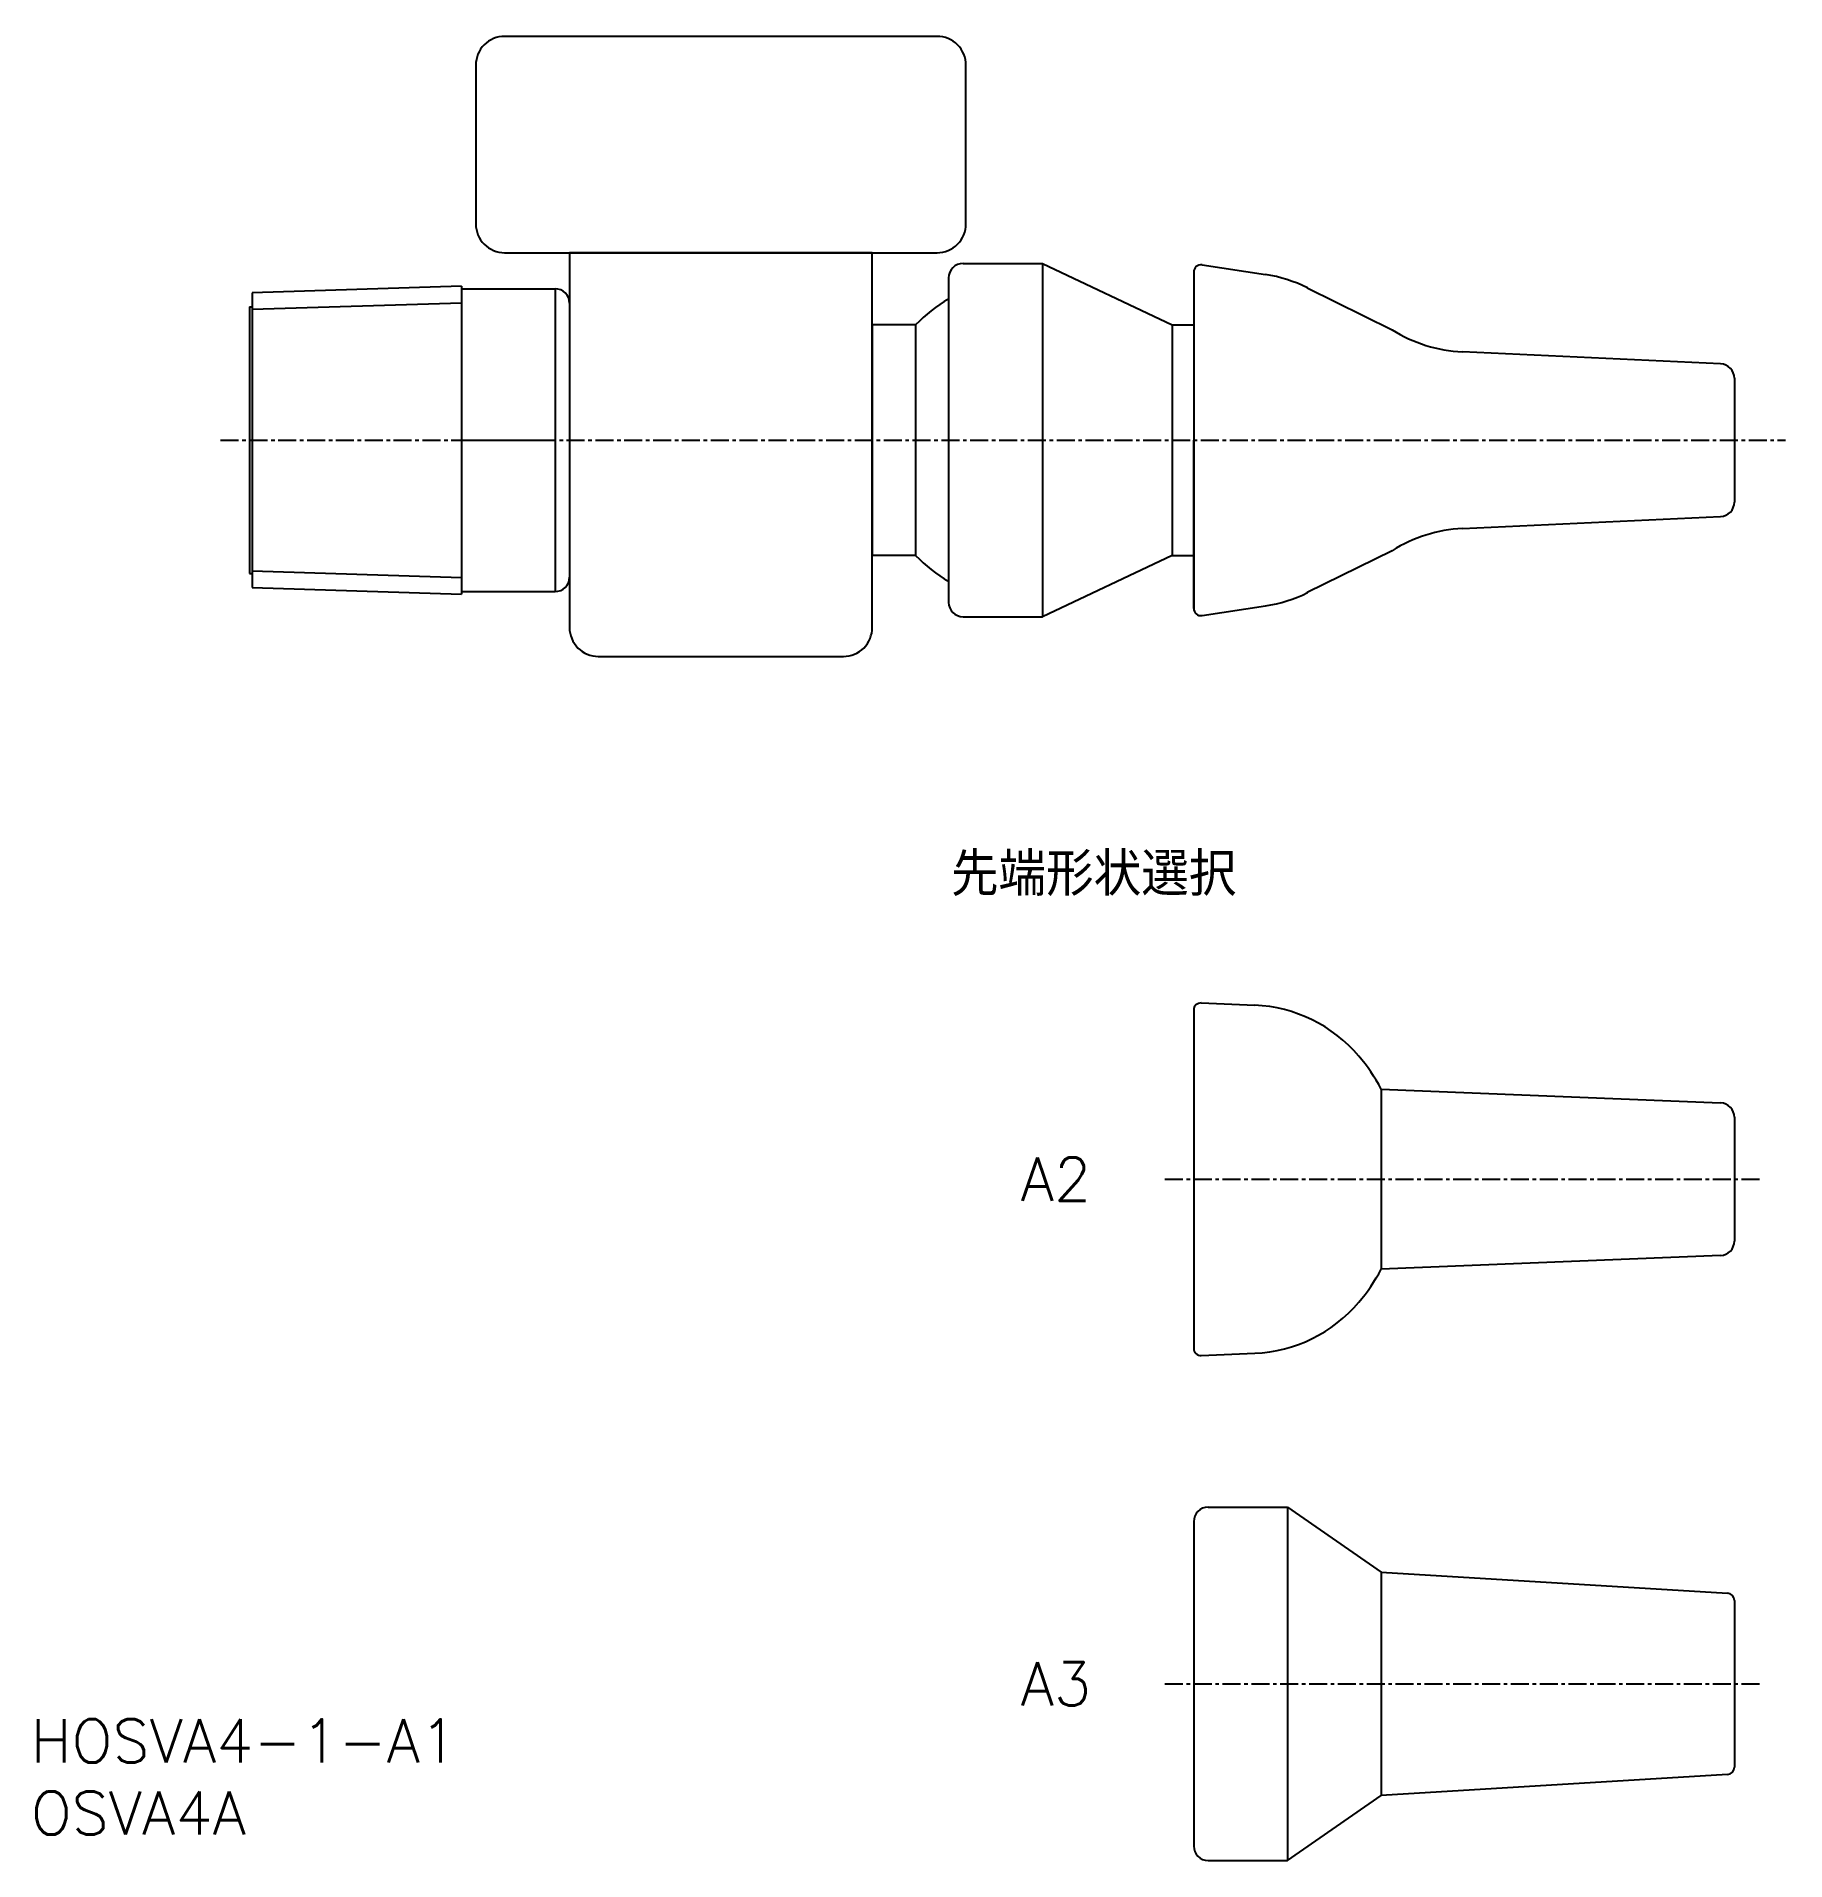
# Model space of a CAD drawing. Extents: x 77 to 198, y 35 to 161.
import ezdxf
from ezdxf.enums import TextEntityAlignment as Align

# ---------------------------------------------------------------- set-up
doc = ezdxf.new("R2010")
doc.units = 0
doc.linetypes.add('CENTER', pattern=[2, 1.25, -0.25, 0.25, -0.25])
doc.layers.get('0').update_dxf_attribs({"linetype": 'CONTINUOUS'})
doc.layers.add('CENTER', color=1, linetype='CENTER')
doc.styles.get("Standard").update_dxf_attribs({"font": 'txt.shx', "bigfont": 'extfont.shx'})

msp = doc.modelspace()

# ---------------------------------------------------------------- linework, layer by layer
at = {"color": 7, "linetype": 'CONTINUOUS'}
for p, q in [((140.03, 144.4), (140.03, 121.9)), ((141.03, 145.4), (146.53, 145.4)), ((146.53, 145.4), (155.53, 141.15)), ((146.53, 145.4), (146.53, 120.9)), ((157.03, 144.81), (157.03, 121.48)), ((157.61, 145.31), (162.01, 144.63)), ((106.23, 143.82), (91.73, 143.37)), ((91.73, 143.37), (91.73, 122.92)), ((106.23, 143.82), (106.23, 122.47)), ((106.23, 143.65), (112.73, 143.65)), ((106.23, 143.62), (106.23, 122.67)), ((106.23, 143.55), (106.23, 122.75)), ((112.73, 143.65), (112.73, 122.65)), ((140.03, 142.95), (140.03, 123.34)), ((164.91, 143.71), (170.8, 140.81)), ((91.53, 142.4), (91.73, 142.4)), ((91.53, 142.4), (91.53, 123.9)), ((113.73, 142.65), (113.73, 123.65)), ((137.73, 141.15), (134.73, 141.15)), ((134.73, 141.15), (134.73, 125.15)), ((137.73, 141.15), (137.73, 125.15)), ((155.53, 141.15), (157.03, 141.15)), ((155.53, 141.15), (155.53, 125.15)), ((193.58, 138.44), (175.67, 139.27)), ((194.53, 137.44), (194.53, 128.85)), ((106.23, 133.15), (112.73, 133.15)), ((157.03, 121.48), (157.03, 133.15)), ((175.67, 127.02), (193.58, 127.85)), ((170.8, 125.48), (164.91, 122.58)), ((137.73, 125.15), (134.73, 125.15)), ((155.53, 125.15), (146.53, 120.9)), ((155.53, 125.15), (157.03, 125.15)), ((91.53, 123.9), (91.73, 123.9)), ((91.73, 122.92), (106.23, 122.47)), ((106.23, 122.65), (112.73, 122.65)), ((157.61, 120.98), (162.01, 121.66)), ((141.03, 120.9), (146.53, 120.9)), ((157.03, 93.62), (157.03, 70.17)), ((157.55, 94.12), (161.27, 93.96)), ((157.03, 89.9), (157.03, 73.9)), ((170.03, 88.15), (193.58, 87.19)), ((170.03, 88.15), (170.03, 75.65)), ((170.03, 86.19), (170.03, 77.6)), ((194.53, 86.19), (194.53, 77.6)), ((193.58, 76.6), (170.03, 75.65)), ((157.55, 69.67), (161.27, 69.83)), ((158.03, 59.15), (163.53, 59.15)), ((163.53, 59.15), (170.03, 54.65)), ((163.53, 59.15), (163.53, 34.65)), ((157.03, 58.15), (157.03, 35.65)), ((157.03, 54.9), (157.03, 38.9)), ((170.03, 54.65), (194.06, 53.18)), ((170.03, 54.65), (170.03, 39.15)), ((194.53, 52.68), (194.53, 41.12)), ((194.06, 40.62), (170.03, 39.15)), ((163.53, 34.65), (170.03, 39.15)), ((158.03, 34.65), (163.53, 34.65))]:
    msp.add_line(p, q, dxfattribs=at)
at = {"color": 3, "linetype": 'CONTINUOUS'}
for p, q in [((106.23, 142.66), (91.73, 142.21)), ((91.73, 124.08), (106.23, 123.63))]:
    msp.add_line(p, q, dxfattribs=at)
at = {"color": 7, "linetype": 'CONTINUOUS'}
for points in [[(109.23, 146.15), (139.23, 146.15, 0.414214), (141.23, 148.15), (141.23, 159.15, 0.414214), (139.23, 161.15), (109.23, 161.15, 0.414214), (107.23, 159.15), (107.23, 148.15, 0.414214)], [(115.73, 118.15), (132.73, 118.15, 0.414214), (134.73, 120.15), (134.73, 146.15), (113.73, 146.15), (113.73, 120.15, 0.414214)]]:
    msp.add_lwpolyline(points, format="xyb", close=True, dxfattribs=at)
for centre, radius, start, end in [((141.03, 144.4), 1, 90, 180), ((157.53, 144.81), 0.5, 81.2538, 180), ((160.49, 134.75), 10, 63.7136, 81.2538), ((112.73, 142.65), 1, 0, 90), ((145.89, 133.15), 11.42, 120.8328, 135.5503), ((176.14, 149.26), 10, 237.7244, 267.337), ((193.53, 137.44), 1, 0, 87.337), ((193.53, 128.85), 1, 272.663, 0), ((176.14, 117.03), 10, 92.663, 122.2756), ((145.89, 133.15), 11.42, 224.4497, 239.1672), ((112.73, 123.65), 1, 270, 0), ((141.03, 121.9), 1, 180, 270), ((157.53, 121.48), 0.5, 180, 278.7462), ((160.49, 131.54), 10, 278.7462, 296.2864), ((157.53, 93.62), 0.5, 87.546, 180), ((160.84, 83.97), 10, 40.2371, 87.546), ((158.39, 81.9), 13.22, 28.2229, 40.2371), ((193.53, 86.19), 1, 0, 87.337), ((193.53, 77.6), 1, 272.663, 0), ((158.39, 81.9), 13.22, 319.7629, 331.7771), ((160.84, 79.82), 10, 272.454, 319.7629), ((157.53, 70.17), 0.5, 180, 272.454), ((158.03, 58.15), 1, 90, 180), ((194.03, 52.68), 0.5, 0, 86.4965), ((194.03, 41.12), 0.5, 273.5035, 0), ((158.03, 35.65), 1, 180, 270)]:
    msp.add_arc(centre, radius, start, end, dxfattribs=at)
at = {"layer": 'CENTER', "color": 1, "linetype": 'CENTER'}
for p, q in [((89.53, 133.15), (198.08, 133.15)), ((155.03, 81.9), (196.53, 81.9)), ((155.03, 46.9), (196.53, 46.9))]:
    msp.add_line(p, q, dxfattribs=at)

# ---------------------------------------------------------------- texts
at = {"color": 7, "linetype": 'CONTINUOUS'}
for s, p in [('先端形状選択', (140.19, 103.05)), ('A2', (145.03, 81.9)), ('A3', (145.03, 46.9)), ('HOSVA4-1-A1', (76.37, 42.94)), ('OSVA4A', (76.37, 37.94))]:
    msp.add_text(s, height=3, dxfattribs=at).set_placement(p, align=Align.MIDDLE_LEFT)

doc.saveas('drawing.dxf')
